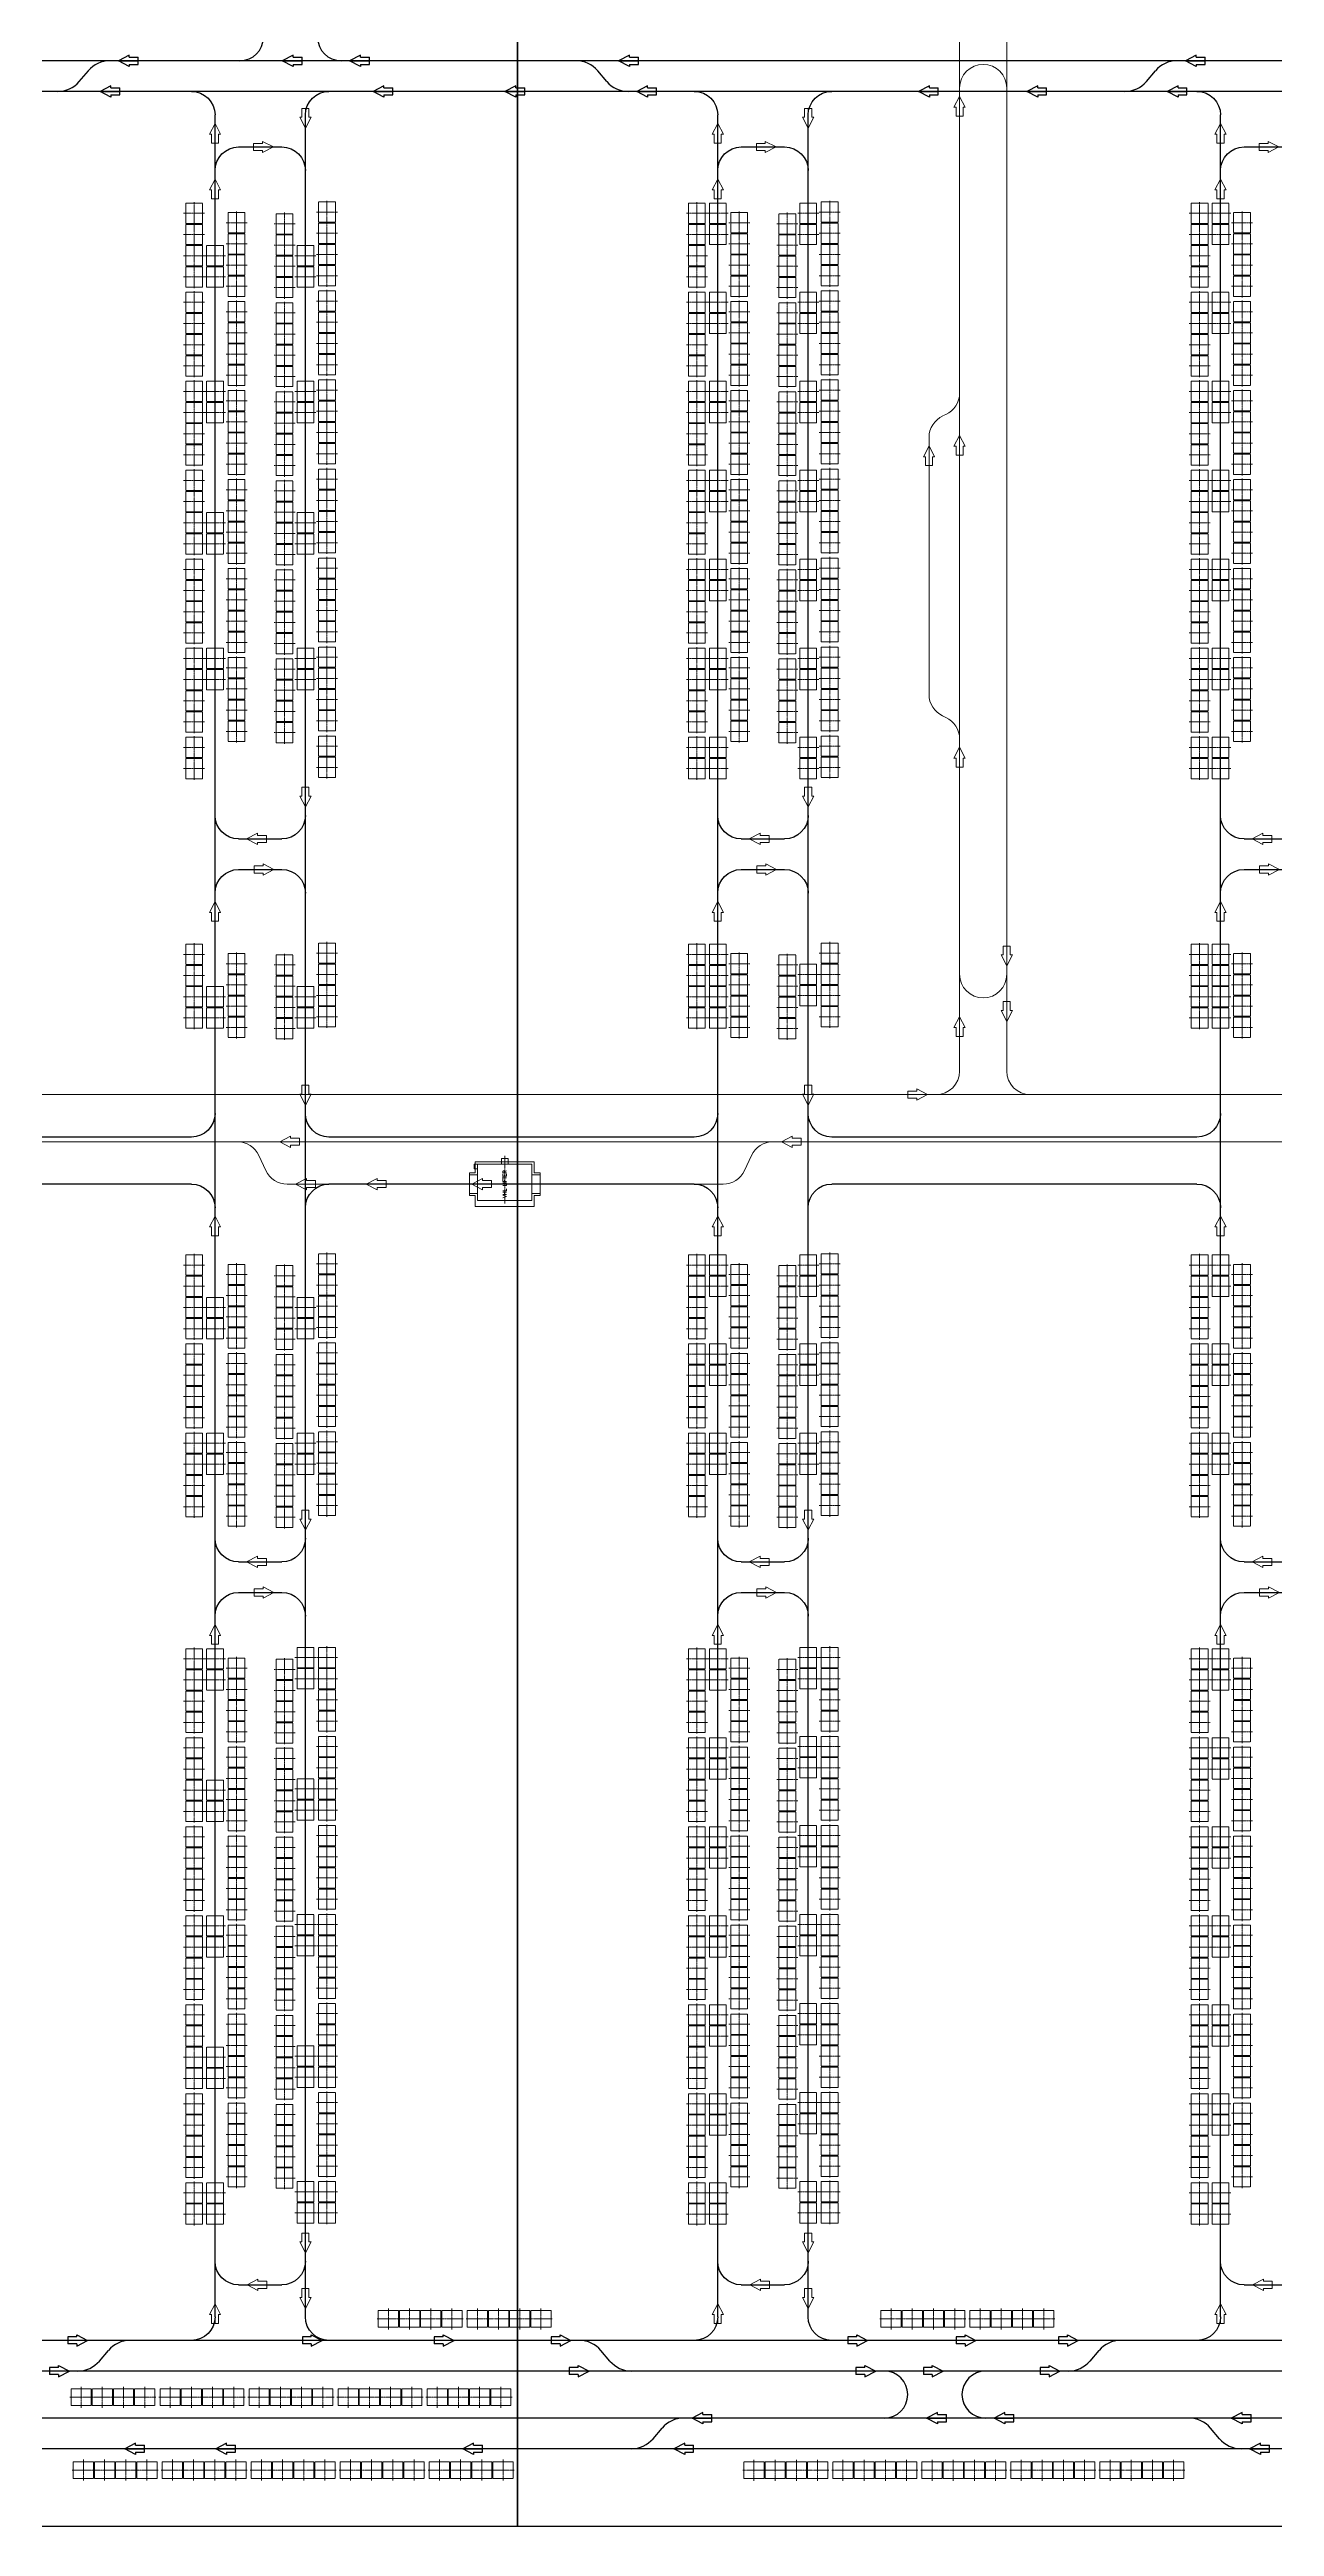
# Model space of a CAD drawing. Header units: millimetres. Extents: x -128 to 670218, y 27186 to 149492.
# Drawn here: x 599390 to 625395, y 27186 to 79775 of the extents above; entities that cross this region are included whole.
import ezdxf
from ezdxf.enums import TextEntityAlignment as Align

# ---------------------------------------------------------------- set-up
doc = ezdxf.new("R2010")
doc.units = ezdxf.units.MM
for name, pattern in [('ACAD_ISO08W100', [36, 24, -3, 6, -3]), ('AM_ISO08W050', [18, 12, -1.5, 3, -1.5]), ('XAT-M16_6F_EQ Layout_20211120$0$ACAD_ISO08W100', [36, 24, -3, 6, -3])]:
    doc.linetypes.add(name, pattern=pattern)
for name, color, linetype, lineweight in [('_CLINE', 4, 'XAT-M16_6F_EQ Layout_20211120$0$ACAD_ISO08W100', 9), ('CL', 4, 'Continuous', 9), ('CLINE', 4, 'ACAD_ISO08W100', 9), ('DIRECT', 40, 'Continuous', 9), ('LINE_EQ', 4, 'AM_ISO08W050', 20), ('LINE_STB', 151, 'Continuous', 30), ('Rail Block(Upper)', 191, 'Continuous', 18), ('Rail_H6022(Upper)', 6, 'Continuous', 18), ('TXT', 3, 'Continuous', 9), ('ZONE', 8, 'Continuous', 9)]:
    doc.layers.add(name, color=color, linetype=linetype, lineweight=lineweight)
doc.layers.add('Rail_H4822(Lower)', color=7, linetype='Continuous')
doc.styles.add('CF-FNT', font='romans.shx', dxfattribs={"width": 0.85, "bigfont": 'bigfont.shx'})

# ---------------------------------------------------------------- blocks, each defined once
blk = doc.blocks.new('*U3')
at = {"color": 0, "linetype": 'ByBlock'}
for p, q in [((-120, -230), (0, 0)), ((0, 0), (0, -420)), ((120, -230), (0, 0)), ((-75, -230), (-120, -230)), ((-75, -230), (-75, -420)), ((75, -420), (-75, -420)), ((75, -230), (75, -420)), ((75, -230), (120, -230))]:
    blk.add_line(p, q, dxfattribs=at)
blk = doc.blocks.new('A$C31676947')
at = {"layer": 'Rail_H4822(Lower)'}
for p, q in [((500, 47250), (500, 500)), ((2420, 47250), (2420, 500)), ((1000, 46570), (1920, 46570)), ((1000, 31870), (1920, 31870)), ((1000, 31220), (1920, 31220)), ((1000, 16520), (1920, 16520)), ((1000, 15870), (1920, 15870)), ((1000, 1180), (1920, 1180))]:
    blk.add_line(p, q, dxfattribs=at)
for centre, start, end in [((0, 47250), 0, 90), ((2920, 47250), 90, 180), ((1000, 46070), 90, 180), ((1920, 46070), 0, 90), ((1000, 32370), 180, 270), ((1920, 32370), 270, 0), ((1000, 30720), 90, 180), ((1920, 30720), 0, 90), ((0, 23700), 270, 0), ((2920, 23700), 180, 270), ((0, 21700), 0, 90), ((2920, 21700), 90, 180), ((1000, 17020), 180, 270), ((1920, 17020), 270, 0), ((1000, 15370), 90, 180), ((1920, 15370), 0, 90), ((1000, 1680), 180, 270), ((1920, 1680), 270, 0), ((0, 500), 270, 0), ((2920, 500), 180, 270)]:
    blk.add_arc(centre, 500, start, end, dxfattribs=at)
at = {"layer": 'DIRECT'}
for p, rotation in [((500, 46970), 180), ((1180, 46570), 89.99999999999999), ((500, 32550), 180), ((500, 23880), 180), ((500, 17200), 180), ((500, 1860), 180), ((500, 680), 180), ((1740, 1180), 270)]:
    blk.add_blockref('*U3', p, dxfattribs=dict(at, rotation=rotation))
for p in [(2420, 47070), (2420, 45890), (2420, 30540), (2420, 21520), (2420, 15190), (2420, 780)]:
    blk.add_blockref('*U3', p, dxfattribs=at)
at = {"layer": 'DIRECT', "lineweight": -2}
for p, rotation in [((1750, 31870), 270), ((1170, 31220), 89.99999999999999), ((1750, 16520), 270), ((1170, 15870), 89.99999999999999)]:
    blk.add_blockref('*U3', p, dxfattribs=dict(at, rotation=rotation))
blk = doc.blocks.new('*U576')
at = {"color": 0, "linetype": 'ByBlock'}
for p, q in [((-120, -230), (0, 0)), ((0, 0), (0, -420)), ((120, -230), (0, 0)), ((-75, -230), (-120, -230)), ((-75, -230), (-75, -420)), ((75, -420), (-75, -420)), ((75, -230), (75, -420)), ((75, -230), (120, -230))]:
    blk.add_line(p, q, dxfattribs=at)
blk = doc.blocks.new('*U527')
at = {"color": 0, "linetype": 'ByBlock'}
for p, q in [((-120, -230), (0, 0)), ((0, 0), (0, -420)), ((120, -230), (0, 0)), ((-75, -230), (-120, -230)), ((-75, -230), (-75, -420)), ((75, -420), (-75, -420)), ((75, -230), (75, -420)), ((75, -230), (120, -230))]:
    blk.add_line(p, q, dxfattribs=at)
blk = doc.blocks.new('*U528')
at = {"color": 0, "linetype": 'ByBlock'}
for p, q in [((-120, -230), (0, 0)), ((0, 0), (0, -420)), ((120, -230), (0, 0)), ((-75, -230), (-120, -230)), ((-75, -230), (-75, -420)), ((75, -420), (-75, -420)), ((75, -230), (75, -420)), ((75, -230), (120, -230))]:
    blk.add_line(p, q, dxfattribs=at)
blk = doc.blocks.new('*U410')
at = {"color": 0, "linetype": 'ByBlock'}
for p, q in [((-120, -230), (0, 0)), ((0, 0), (0, -420)), ((120, -230), (0, 0)), ((-75, -230), (-120, -230)), ((-75, -230), (-75, -420)), ((75, -420), (-75, -420)), ((75, -230), (75, -420)), ((75, -230), (120, -230))]:
    blk.add_line(p, q, dxfattribs=at)
blk = doc.blocks.new('*U481')
at = {"color": 0, "linetype": 'ByBlock'}
for p, q in [((-120, -230), (0, 0)), ((0, 0), (0, -420)), ((120, -230), (0, 0)), ((-75, -230), (-120, -230)), ((-75, -230), (-75, -420)), ((75, -420), (-75, -420)), ((75, -230), (75, -420)), ((75, -230), (120, -230))]:
    blk.add_line(p, q, dxfattribs=at)
blk = doc.blocks.new('*U482')
at = {"color": 0, "linetype": 'ByBlock'}
for p, q in [((-120, -230), (0, 0)), ((0, 0), (0, -420)), ((120, -230), (0, 0)), ((-75, -230), (-120, -230)), ((-75, -230), (-75, -420)), ((75, -420), (-75, -420)), ((75, -230), (75, -420)), ((75, -230), (120, -230))]:
    blk.add_line(p, q, dxfattribs=at)
blk = doc.blocks.new('*U455')
at = {"color": 0, "linetype": 'ByBlock'}
for p, q in [((-120, -230), (0, 0)), ((0, 0), (0, -420)), ((120, -230), (0, 0)), ((-75, -230), (-120, -230)), ((-75, -230), (-75, -420)), ((75, -420), (-75, -420)), ((75, -230), (75, -420)), ((75, -230), (120, -230))]:
    blk.add_line(p, q, dxfattribs=at)
blk = doc.blocks.new('*U422')
at = {"color": 0, "linetype": 'ByBlock'}
for p, q in [((-120, -230), (0, 0)), ((0, 0), (0, -420)), ((120, -230), (0, 0)), ((-75, -230), (-120, -230)), ((-75, -230), (-75, -420)), ((75, -420), (-75, -420)), ((75, -230), (75, -420)), ((75, -230), (120, -230))]:
    blk.add_line(p, q, dxfattribs=at)
blk = doc.blocks.new('*U791')
at = {"color": 0, "linetype": 'ByBlock'}
for p, q in [((-120, -230), (0, 0)), ((0, 0), (0, -420)), ((120, -230), (0, 0)), ((-75, -230), (-120, -230)), ((-75, -230), (-75, -420)), ((75, -420), (-75, -420)), ((75, -230), (75, -420)), ((75, -230), (120, -230))]:
    blk.add_line(p, q, dxfattribs=at)
blk = doc.blocks.new('*U792')
at = {"color": 0, "linetype": 'ByBlock'}
for p, q in [((-120, -230), (0, 0)), ((0, 0), (0, -420)), ((120, -230), (0, 0)), ((-75, -230), (-120, -230)), ((-75, -230), (-75, -420)), ((75, -420), (-75, -420)), ((75, -230), (75, -420)), ((75, -230), (120, -230))]:
    blk.add_line(p, q, dxfattribs=at)
blk = doc.blocks.new('*U775')
at = {"color": 0, "linetype": 'ByBlock'}
for p, q in [((-120, -230), (0, 0)), ((0, 0), (0, -420)), ((120, -230), (0, 0)), ((-75, -230), (-120, -230)), ((-75, -230), (-75, -420)), ((75, -420), (-75, -420)), ((75, -230), (75, -420)), ((75, -230), (120, -230))]:
    blk.add_line(p, q, dxfattribs=at)
blk = doc.blocks.new('*U776')
at = {"color": 0, "linetype": 'ByBlock'}
for p, q in [((-120, -230), (0, 0)), ((0, 0), (0, -420)), ((120, -230), (0, 0)), ((-75, -230), (-120, -230)), ((-75, -230), (-75, -420)), ((75, -420), (-75, -420)), ((75, -230), (75, -420)), ((75, -230), (120, -230))]:
    blk.add_line(p, q, dxfattribs=at)
blk = doc.blocks.new('*U757')
at = {"color": 0, "linetype": 'ByBlock'}
for p, q in [((-120, -230), (0, 0)), ((0, 0), (0, -420)), ((120, -230), (0, 0)), ((-75, -230), (-120, -230)), ((-75, -230), (-75, -420)), ((75, -420), (-75, -420)), ((75, -230), (75, -420)), ((75, -230), (120, -230))]:
    blk.add_line(p, q, dxfattribs=at)
blk = doc.blocks.new('*U758')
at = {"color": 0, "linetype": 'ByBlock'}
for p, q in [((-120, -230), (0, 0)), ((0, 0), (0, -420)), ((120, -230), (0, 0)), ((-75, -230), (-120, -230)), ((-75, -230), (-75, -420)), ((75, -420), (-75, -420)), ((75, -230), (75, -420)), ((75, -230), (120, -230))]:
    blk.add_line(p, q, dxfattribs=at)
blk = doc.blocks.new('*U652')
at = {"color": 0, "linetype": 'ByBlock'}
for p, q in [((-120, -230), (0, 0)), ((0, 0), (0, -420)), ((120, -230), (0, 0)), ((-75, -230), (-120, -230)), ((-75, -230), (-75, -420)), ((75, -420), (-75, -420)), ((75, -230), (75, -420)), ((75, -230), (120, -230))]:
    blk.add_line(p, q, dxfattribs=at)
blk = doc.blocks.new('*U653')
at = {"color": 0, "linetype": 'ByBlock'}
for p, q in [((-120, -230), (0, 0)), ((0, 0), (0, -420)), ((120, -230), (0, 0)), ((-75, -230), (-120, -230)), ((-75, -230), (-75, -420)), ((75, -420), (-75, -420)), ((75, -230), (75, -420)), ((75, -230), (120, -230))]:
    blk.add_line(p, q, dxfattribs=at)
blk = doc.blocks.new('*U363')
at = {"color": 0, "linetype": 'ByBlock'}
for p, q in [((-120, -230), (0, 0)), ((0, 0), (0, -420)), ((120, -230), (0, 0)), ((-75, -230), (-120, -230)), ((-75, -230), (-75, -420)), ((75, -420), (-75, -420)), ((75, -230), (75, -420)), ((75, -230), (120, -230))]:
    blk.add_line(p, q, dxfattribs=at)
blk = doc.blocks.new('*U364')
at = {"color": 0, "linetype": 'ByBlock'}
for p, q in [((-120, -230), (0, 0)), ((0, 0), (0, -420)), ((120, -230), (0, 0)), ((-75, -230), (-120, -230)), ((-75, -230), (-75, -420)), ((75, -420), (-75, -420)), ((75, -230), (75, -420)), ((75, -230), (120, -230))]:
    blk.add_line(p, q, dxfattribs=at)
blk = doc.blocks.new('*U367')
at = {"color": 0, "linetype": 'ByBlock'}
for p, q in [((-120, -230), (0, 0)), ((0, 0), (0, -420)), ((120, -230), (0, 0)), ((-75, -230), (-120, -230)), ((-75, -230), (-75, -420)), ((75, -420), (-75, -420)), ((75, -230), (75, -420)), ((75, -230), (120, -230))]:
    blk.add_line(p, q, dxfattribs=at)
blk = doc.blocks.new('*U368')
at = {"color": 0, "linetype": 'ByBlock'}
for p, q in [((-120, -230), (0, 0)), ((0, 0), (0, -420)), ((120, -230), (0, 0)), ((-75, -230), (-120, -230)), ((-75, -230), (-75, -420)), ((75, -420), (-75, -420)), ((75, -230), (75, -420)), ((75, -230), (120, -230))]:
    blk.add_line(p, q, dxfattribs=at)
blk = doc.blocks.new('*U369')
at = {"color": 0, "linetype": 'ByBlock'}
for p, q in [((-120, -230), (0, 0)), ((0, 0), (0, -420)), ((120, -230), (0, 0)), ((-75, -230), (-120, -230)), ((-75, -230), (-75, -420)), ((75, -420), (-75, -420)), ((75, -230), (75, -420)), ((75, -230), (120, -230))]:
    blk.add_line(p, q, dxfattribs=at)
blk = doc.blocks.new('*U370')
at = {"color": 0, "linetype": 'ByBlock'}
for p, q in [((-120, -230), (0, 0)), ((0, 0), (0, -420)), ((120, -230), (0, 0)), ((-75, -230), (-120, -230)), ((-75, -230), (-75, -420)), ((75, -420), (-75, -420)), ((75, -230), (75, -420)), ((75, -230), (120, -230))]:
    blk.add_line(p, q, dxfattribs=at)
blk = doc.blocks.new('*U273')
at = {"color": 0, "linetype": 'ByBlock'}
for p, q in [((-120, -230), (0, 0)), ((0, 0), (0, -420)), ((120, -230), (0, 0)), ((-75, -230), (-120, -230)), ((-75, -230), (-75, -420)), ((75, -420), (-75, -420)), ((75, -230), (75, -420)), ((75, -230), (120, -230))]:
    blk.add_line(p, q, dxfattribs=at)
blk = doc.blocks.new('*U274')
at = {"color": 0, "linetype": 'ByBlock'}
for p, q in [((-120, -230), (0, 0)), ((0, 0), (0, -420)), ((120, -230), (0, 0)), ((-75, -230), (-120, -230)), ((-75, -230), (-75, -420)), ((75, -420), (-75, -420)), ((75, -230), (75, -420)), ((75, -230), (120, -230))]:
    blk.add_line(p, q, dxfattribs=at)
blk = doc.blocks.new('*U275')
at = {"color": 0, "linetype": 'ByBlock'}
for p, q in [((-120, -230), (0, 0)), ((0, 0), (0, -420)), ((120, -230), (0, 0)), ((-75, -230), (-120, -230)), ((-75, -230), (-75, -420)), ((75, -420), (-75, -420)), ((75, -230), (75, -420)), ((75, -230), (120, -230))]:
    blk.add_line(p, q, dxfattribs=at)
blk = doc.blocks.new('*U276')
at = {"color": 0, "linetype": 'ByBlock'}
for p, q in [((-120, -230), (0, 0)), ((0, 0), (0, -420)), ((120, -230), (0, 0)), ((-75, -230), (-120, -230)), ((-75, -230), (-75, -420)), ((75, -420), (-75, -420)), ((75, -230), (75, -420)), ((75, -230), (120, -230))]:
    blk.add_line(p, q, dxfattribs=at)
blk = doc.blocks.new('*U277')
at = {"color": 0, "linetype": 'ByBlock'}
for p, q in [((-120, -230), (0, 0)), ((0, 0), (0, -420)), ((120, -230), (0, 0)), ((-75, -230), (-120, -230)), ((-75, -230), (-75, -420)), ((75, -420), (-75, -420)), ((75, -230), (75, -420)), ((75, -230), (120, -230))]:
    blk.add_line(p, q, dxfattribs=at)
blk = doc.blocks.new('*U278')
at = {"color": 0, "linetype": 'ByBlock'}
for p, q in [((-120, -230), (0, 0)), ((0, 0), (0, -420)), ((120, -230), (0, 0)), ((-75, -230), (-120, -230)), ((-75, -230), (-75, -420)), ((75, -420), (-75, -420)), ((75, -230), (75, -420)), ((75, -230), (120, -230))]:
    blk.add_line(p, q, dxfattribs=at)
blk = doc.blocks.new('*U279')
at = {"color": 0, "linetype": 'ByBlock'}
for p, q in [((-120, -230), (0, 0)), ((0, 0), (0, -420)), ((120, -230), (0, 0)), ((-75, -230), (-120, -230)), ((-75, -230), (-75, -420)), ((75, -420), (-75, -420)), ((75, -230), (75, -420)), ((75, -230), (120, -230))]:
    blk.add_line(p, q, dxfattribs=at)
blk = doc.blocks.new('*U280')
at = {"color": 0, "linetype": 'ByBlock'}
for p, q in [((-120, -230), (0, 0)), ((0, 0), (0, -420)), ((120, -230), (0, 0)), ((-75, -230), (-120, -230)), ((-75, -230), (-75, -420)), ((75, -420), (-75, -420)), ((75, -230), (75, -420)), ((75, -230), (120, -230))]:
    blk.add_line(p, q, dxfattribs=at)
blk = doc.blocks.new('*U281')
at = {"color": 0, "linetype": 'ByBlock'}
for p, q in [((-120, -230), (0, 0)), ((0, 0), (0, -420)), ((120, -230), (0, 0)), ((-75, -230), (-120, -230)), ((-75, -230), (-75, -420)), ((75, -420), (-75, -420)), ((75, -230), (75, -420)), ((75, -230), (120, -230))]:
    blk.add_line(p, q, dxfattribs=at)
blk = doc.blocks.new('*U282')
at = {"color": 0, "linetype": 'ByBlock'}
for p, q in [((-120, -230), (0, 0)), ((0, 0), (0, -420)), ((120, -230), (0, 0)), ((-75, -230), (-120, -230)), ((-75, -230), (-75, -420)), ((75, -420), (-75, -420)), ((75, -230), (75, -420)), ((75, -230), (120, -230))]:
    blk.add_line(p, q, dxfattribs=at)
blk = doc.blocks.new('*U42')
at = {"color": 0, "linetype": 'ByBlock'}
for p, q in [((-120, -230), (0, 0)), ((0, 0), (0, -420)), ((120, -230), (0, 0)), ((-75, -230), (-120, -230)), ((-75, -230), (-75, -420)), ((75, -420), (-75, -420)), ((75, -230), (75, -420)), ((75, -230), (120, -230))]:
    blk.add_line(p, q, dxfattribs=at)
blk = doc.blocks.new('EG-TR_ARW_1-2')
at = {"color": 0, "linetype": 'ByBlock'}
for p, q in [((-120, -230), (0, 0)), ((0, 0), (0, -420)), ((120, -230), (0, 0)), ((-75, -230), (-120, -230)), ((-75, -230), (-75, -420)), ((75, -420), (-75, -420)), ((75, -230), (75, -420)), ((75, -230), (120, -230))]:
    blk.add_line(p, q, dxfattribs=at)
blk = doc.blocks.new('A$C90e8e326')
at = {"layer": 'Rail_H6022(Upper)'}
for p, q in [((617673, 75000), (617673, 28750)), ((618673, 75000), (618673, 28750)), ((617312, 42659), (617383, 42691)), ((617023, 36745), (617023, 42205)), ((617312, 36291), (617383, 36259)), ((342241, 28250), (660086, 28250)), ((597147, 27250), (661086, 27250)), ((602944, 26640), (602795, 26960)), ((613107, 26640), (613256, 26960)), ((603397, 26350), (612654, 26350))]:
    blk.add_line(p, q, dxfattribs=at)
for centre, start, end in [((618173, 49625), 0, 180), ((617173, 43145), 294.8882, 0), ((617523, 42205), 114.8882, 180), ((617523, 36745), 180, 245.1118), ((617173, 35805), 0, 65.1118), ((618173, 30805), 180, 0), ((617173, 28750), 270, 0), ((619173, 28750), 180, 270), ((602341, 26750), 24.8882, 90), ((613710, 26750), 90, 155.1118), ((603397, 26850), 204.8882, 270), ((612654, 26850), 270, 335.1118)]:
    blk.add_arc(centre, 500, start, end, dxfattribs=at)
at = {"layer": 'Rail_H6022(Upper)', "xscale": -1}
for p in [(617673, 49445), (617673, 42245), (617023, 42025), (617672, 35625), (617673, 29905)]:
    blk.add_blockref('EG-TR_ARW_1-2', p, dxfattribs=at)
at = {"layer": 'Rail_H6022(Upper)'}
for p, xscale, rotation in [((618673, 30985), -1, 180), ((618673, 29805), -1, 180), ((616993, 28250), -1, 270), ((603241, 27250), -1.000000000000001, 90), ((603577, 26350), -1.000000000000001, 90)]:
    blk.add_blockref('EG-TR_ARW_1-2', p, dxfattribs=dict(at, xscale=xscale, rotation=rotation))
at = {"layer": 'Rail_H6022(Upper)', "lineweight": -2, "xscale": -1.000000000000001, "rotation": 90}
for p in [(613890, 27250), (605077, 26350)]:
    blk.add_blockref('EG-TR_ARW_1-2', p, dxfattribs=at)
blk = doc.blocks.new('*U825')
at = {"color": 0, "linetype": 'ByBlock', "lineweight": -2}
for points in [[(-350, -575), (-350, 575), (425, 575), (425, -575)], [(196, 575), (196, 750), (-196, 750), (-196, 575)], [(545, -72), (545, 72), (425, 72), (425, -72)], [(196, -750), (196, -575), (-196, -575), (-196, -750)]]:
    blk.add_lwpolyline(points, close=True, dxfattribs=at)
at = {"color": 0}
blk.add_lwpolyline([(325, 650), (325, 575), (425, 575), (425, 650)], close=True, dxfattribs=at)
at = {"layer": 'CL'}
blk.add_line((0, 750), (0, -750), dxfattribs=at)
at = {"layer": 'CLINE'}
blk.add_line((-411, 0), (604, 0), dxfattribs=at)
at = {"layer": 'ZONE'}
for p, q in [((-240, 625), (-475, 625)), ((-475, 625), (-475, -625)), ((-240, 625), (-240, 750)), ((-240, 750), (240, 750)), ((240, 750), (240, 625)), ((240, 625), (475, 625)), ((475, 625), (475, -625)), ((-475, -625), (-240, -625)), ((-240, -625), (-240, -750)), ((-240, -750), (240, -750)), ((240, -750), (240, -625)), ((475, -625), (240, -625))]:
    blk.add_line(p, q, dxfattribs=at)
at = {"layer": 'DIRECT', "lineweight": -2}
blk.add_blockref('EG-TR_ARW_1-2', (0, 700), dxfattribs=at)
at = {"layer": 'TXT', "style": 'CF-FNT', "flags": 8}
blk.add_attdef('UNITID', text='', height=80, dxfattribs=at).set_placement((0, 0), align=Align.MIDDLE_CENTER)
blk = doc.blocks.new('XAT-M16_6F_EQ Layout_20211120$0$EG-12_FOUP_(01)-pv')
at = {"layer": '_CLINE'}
for p, q in [((0, 211), (0, -235)), ((-239, -12), (239, -12))]:
    blk.add_line(p, q, dxfattribs=at)
at = {"layer": 'LINE_EQ'}
blk.add_lwpolyline([(-215, 166), (-215, -190), (215, -190), (215, 166)], close=True, dxfattribs=at)

msp = doc.modelspace()

# ---------------------------------------------------------------- linework, layer by layer
for points in [[(545048, 79986), (609326, 79986), (609326, 27186), (545048, 27186)], [(609326, 79986), (663170, 79986), (663170, 27186), (609326, 27186)]]:
    msp.add_lwpolyline(points, close=True)
at = {"layer": 'Rail_H4822(Lower)'}
for p, q in [((661675, 79536), (411771, 79536)), ((667391, 78886), (411298, 78886)), ((600022, 79098), (600214, 79325)), ((611221, 79098), (611029, 79325)), ((622676, 79098), (622868, 79325)), ((602403, 56686), (594650, 56686)), ((613076, 56686), (605323, 56686)), ((623749, 56686), (615996, 56686)), ((602403, 55686), (594650, 55686)), ((613076, 55686), (605323, 55686)), ((623749, 55686), (615996, 55686)), ((667388, 31136), (472028, 31136)), ((600449, 30698), (600641, 30925)), ((611288, 30698), (611096, 30925)), ((621479, 30698), (621671, 30925)), ((668038, 30486), (471361, 30486)), ((665226, 29486), (471361, 29486)), ((612202, 29048), (612394, 29275)), ((624229, 29048), (624037, 29275)), ((669038, 28836), (475728, 28836))]:
    msp.add_line(p, q, dxfattribs=at)
for centre, radius, start, end in [((603431, 80036), 500, 270, 90), ((605581, 80036), 500, 90, 270), ((600671, 78936), 600, 90, 139.6984), ((610571, 78936), 600, 40.3016, 90), ((623325, 78936), 600, 90, 139.6984), ((599564, 79486), 600, 270, 319.6984), ((611678, 79486), 600, 220.3016, 270), ((622218, 79486), 600, 270, 319.6984), ((601098, 30536), 600, 90, 139.6984), ((610638, 30536), 600, 40.3016, 90), ((622128, 30536), 600, 90, 139.6984), ((599991, 31086), 600, 270, 319.6984), ((611745, 31086), 600, 220.3016, 270), ((621021, 31086), 600, 270, 319.6984), ((617111, 29986), 500, 270, 90), ((619261, 29986), 500, 90, 270), ((612851, 28887), 600, 90, 139.6984), ((623579, 28887), 600, 40.3016, 90), ((611744, 29437), 600, 270, 319.6984), ((624686, 29437), 600, 220.3016, 270)]:
    msp.add_arc(centre, radius, start, end, dxfattribs=at)

# ---------------------------------------------------------------- block references
at = {"layer": 'LINE_EQ', "rotation": 89.99999999999999}
for p in [(613564, 76298), (615484, 76298), (624237, 76298), (613564, 75848), (615484, 75848), (624237, 75848), (602891, 75398), (604811, 75398), (602891, 74948), (604811, 74948), (613564, 74408), (613564, 73958), (615484, 74408), (615484, 73958), (624237, 74408), (624237, 73958), (602891, 72518), (604811, 72518), (613564, 72518), (615484, 72518), (624237, 72518), (602891, 72068), (604811, 72068), (613564, 72068), (615484, 72068), (624237, 72068), (613564, 70628), (615484, 70628), (624237, 70628), (602891, 69728), (604811, 69728), (613564, 70178), (615484, 70178), (624237, 70178), (602891, 69278), (604811, 69278), (613564, 68738), (615484, 68738), (624237, 68738), (613564, 68288), (615484, 68288), (624237, 68288), (602891, 66848), (604811, 66848), (613564, 66848), (615484, 66848), (624237, 66848), (602891, 66398), (604811, 66398), (613564, 66398), (615484, 66398), (624237, 66398), (613564, 64958), (613564, 64508), (615484, 64958), (615484, 64508), (624237, 64958), (624237, 64508), (613564, 60564), (624237, 60564), (613564, 60114), (615484, 60140), (624237, 60114), (602891, 59664), (602891, 59214), (604811, 59664), (604811, 59214), (613564, 59664), (613564, 59214), (615484, 59690), (624237, 59664), (624237, 59214), (613564, 53967), (615484, 53967), (624237, 53967), (613564, 53517), (615484, 53517), (624237, 53517), (602891, 53067), (604811, 53067), (602891, 52617), (604811, 52617), (613564, 52077), (615484, 52077), (624237, 52077), (613564, 51627), (615484, 51627), (624237, 51627), (602891, 50187), (602891, 49737), (604811, 50187), (604811, 49737), (613564, 50187), (613564, 49737), (615484, 50187), (615484, 49737), (624237, 50187), (624237, 49737), (602891, 45608), (604811, 45634), (613564, 45608), (615484, 45634), (624237, 45608), (602891, 45158), (604811, 45184), (613564, 45158), (615484, 45184), (624237, 45158), (613564, 43718), (615484, 43744), (624237, 43718), (613564, 43268), (615484, 43294), (624237, 43268), (602891, 42818), (602891, 42368), (604811, 42844), (604811, 42394), (615484, 41854), (613564, 41828), (613564, 41378), (615484, 41404), (624237, 41828), (624237, 41378), (602891, 39938), (604811, 39964), (613564, 39938), (615484, 39964), (624237, 39938), (602891, 39488), (604811, 39514), (613564, 39488), (615484, 39514), (624237, 39488), (613564, 38048), (615484, 38074), (624237, 38048), (602891, 37148), (604811, 37174), (613564, 37598), (615484, 37624), (624237, 37598), (602891, 36698), (604811, 36724), (613564, 36158), (615484, 36184), (624237, 36158), (613564, 35708), (615484, 35734), (624237, 35708), (602891, 34268), (604811, 34294), (613564, 34268), (615484, 34294), (624237, 34268), (602891, 33818), (604811, 33844), (613564, 33818), (615484, 33844), (624237, 33818)]:
    msp.add_blockref('XAT-M16_6F_EQ Layout_20211120$0$EG-12_FOUP_(01)-pv', p, dxfattribs=at)
at = {"layer": 'LINE_STB'}
for p, rotation in [((602448, 76298), 89.99999999999999), ((603348, 76099), 89.99999999999999), ((604368, 76073), 89.99999999999999), ((605268, 76324), 89.99999999999999), ((613121, 76298), 89.99999999999999), ((614021, 76099), 89.99999999999999), ((615041, 76073), 89.99999999999999), ((615941, 76324), 89.99999999999999), ((623794, 76298), 89.99999999999999), ((624694, 76099), 89.99999999999999), ((602448, 75848), 89.99999999999999), ((603348, 75649), 89.99999999999999), ((604368, 75623), 89.99999999999999), ((605268, 75874), 89.99999999999999), ((613121, 75848), 89.99999999999999), ((614021, 75649), 89.99999999999999), ((615041, 75623), 89.99999999999999), ((615941, 75874), 89.99999999999999), ((623794, 75848), 89.99999999999999), ((624694, 75649), 89.99999999999999), ((602448, 75398), 89.99999999999999), ((603348, 75199), 89.99999999999999), ((604368, 75173), 89.99999999999999), ((605268, 75424), 89.99999999999999), ((605268, 74974), 89.99999999999999), ((613121, 75398), 89.99999999999999), ((614021, 75199), 89.99999999999999), ((615041, 75173), 89.99999999999999), ((615941, 75424), 89.99999999999999), ((615941, 74974), 89.99999999999999), ((623794, 75398), 89.99999999999999), ((624694, 75199), 89.99999999999999), ((602448, 74948), 89.99999999999999), ((603348, 74749), 89.99999999999999), ((604368, 74723), 89.99999999999999), ((613121, 74948), 89.99999999999999), ((614021, 74749), 89.99999999999999), ((615041, 74723), 89.99999999999999), ((623794, 74948), 89.99999999999999), ((624694, 74749), 89.99999999999999), ((602448, 74408), 89.99999999999999), ((602448, 73958), 89.99999999999999), ((603348, 74209), 89.99999999999999), ((604368, 74183), 89.99999999999999), ((605268, 74434), 89.99999999999999), ((605268, 73984), 89.99999999999999), ((613121, 74408), 89.99999999999999), ((613121, 73958), 89.99999999999999), ((614021, 74209), 89.99999999999999), ((615041, 74183), 89.99999999999999), ((615941, 74434), 89.99999999999999), ((615941, 73984), 89.99999999999999), ((623794, 74408), 89.99999999999999), ((623794, 73958), 89.99999999999999), ((624694, 74209), 89.99999999999999), ((602448, 73508), 89.99999999999999), ((603348, 73759), 89.99999999999999), ((604368, 73733), 89.99999999999999), ((605268, 73534), 89.99999999999999), ((613121, 73508), 89.99999999999999), ((614021, 73759), 89.99999999999999), ((615041, 73733), 89.99999999999999), ((615941, 73534), 89.99999999999999), ((623794, 73508), 89.99999999999999), ((624694, 73759), 89.99999999999999), ((602448, 73058), 89.99999999999999), ((603348, 73309), 89.99999999999999), ((604368, 73283), 89.99999999999999), ((605268, 73084), 89.99999999999999), ((613121, 73058), 89.99999999999999), ((614021, 73309), 89.99999999999999), ((615041, 73283), 89.99999999999999), ((615941, 73084), 89.99999999999999), ((623794, 73058), 89.99999999999999), ((624694, 73309), 89.99999999999999), ((602448, 72518), 89.99999999999999), ((603348, 72859), 89.99999999999999), ((604368, 72833), 89.99999999999999), ((605268, 72544), 89.99999999999999), ((613121, 72518), 89.99999999999999), ((614021, 72859), 89.99999999999999), ((615041, 72833), 89.99999999999999), ((615941, 72544), 89.99999999999999), ((623794, 72518), 89.99999999999999), ((624694, 72859), 89.99999999999999), ((602448, 72068), 89.99999999999999), ((603348, 72319), 89.99999999999999), ((603348, 71869), 89.99999999999999), ((604368, 72293), 89.99999999999999), ((604368, 71843), 89.99999999999999), ((605268, 72094), 89.99999999999999), ((613121, 72068), 89.99999999999999), ((614021, 72319), 89.99999999999999), ((614021, 71869), 89.99999999999999), ((615041, 72293), 89.99999999999999), ((615041, 71843), 89.99999999999999), ((615941, 72094), 89.99999999999999), ((623794, 72068), 89.99999999999999), ((624694, 72319), 89.99999999999999), ((624694, 71869), 89.99999999999999), ((602448, 71618), 89.99999999999999), ((603348, 71419), 89.99999999999999), ((604368, 71393), 89.99999999999999), ((605268, 71644), 89.99999999999999), ((613121, 71618), 89.99999999999999), ((614021, 71419), 89.99999999999999), ((615041, 71393), 89.99999999999999), ((615941, 71644), 89.99999999999999), ((623794, 71618), 89.99999999999999), ((624694, 71419), 89.99999999999999), ((602448, 71168), 89.99999999999999), ((603348, 70969), 89.99999999999999), ((604368, 70943), 89.99999999999999), ((605268, 71194), 89.99999999999999), ((613121, 71168), 89.99999999999999), ((614021, 70969), 89.99999999999999), ((615041, 70943), 89.99999999999999), ((615941, 71194), 89.99999999999999), ((623794, 71168), 89.99999999999999), ((624694, 70969), 89.99999999999999), ((602448, 70628), 89.99999999999999), ((603348, 70429), 89.99999999999999), ((604368, 70403), 89.99999999999999), ((605268, 70654), 89.99999999999999), ((613121, 70628), 89.99999999999999), ((614021, 70429), 89.99999999999999), ((615041, 70403), 89.99999999999999), ((615941, 70654), 89.99999999999999), ((623794, 70628), 89.99999999999999), ((624694, 70429), 89.99999999999999), ((602448, 70178), 89.99999999999999), ((602448, 69728), 89.99999999999999), ((603348, 69979), 89.99999999999999), ((604368, 69953), 89.99999999999999), ((605268, 70204), 89.99999999999999), ((605268, 69754), 89.99999999999999), ((613121, 70178), 89.99999999999999), ((613121, 69728), 89.99999999999999), ((614021, 69979), 89.99999999999999), ((615041, 69953), 89.99999999999999), ((615941, 70204), 89.99999999999999), ((615941, 69754), 89.99999999999999), ((623794, 70178), 89.99999999999999), ((623794, 69728), 89.99999999999999), ((624694, 69979), 89.99999999999999), ((602448, 69278), 89.99999999999999), ((603348, 69529), 89.99999999999999), ((604368, 69503), 89.99999999999999), ((605268, 69304), 89.99999999999999), ((613121, 69278), 89.99999999999999), ((614021, 69529), 89.99999999999999), ((615041, 69503), 89.99999999999999), ((615941, 69304), 89.99999999999999), ((623794, 69278), 89.99999999999999), ((624694, 69529), 89.99999999999999), ((602448, 68738), 89.99999999999999), ((603348, 69079), 89.99999999999999), ((604368, 69053), 89.99999999999999), ((605268, 68764), 89.99999999999999), ((613121, 68738), 89.99999999999999), ((614021, 69079), 89.99999999999999), ((615041, 69053), 89.99999999999999), ((615941, 68764), 89.99999999999999), ((623794, 68738), 89.99999999999999), ((624694, 69079), 89.99999999999999), ((602448, 68288), 89.99999999999999), ((603348, 68539), 89.99999999999999), ((604368, 68513), 89.99999999999999), ((605268, 68314), 89.99999999999999), ((613121, 68288), 89.99999999999999), ((614021, 68539), 89.99999999999999), ((615041, 68513), 89.99999999999999), ((615941, 68314), 89.99999999999999), ((623794, 68288), 89.99999999999999), ((624694, 68539), 89.99999999999999), ((602448, 67838), 89.99999999999999), ((603348, 68089), 89.99999999999999), ((603348, 67639), 89.99999999999999), ((604368, 68063), 89.99999999999999), ((604368, 67613), 89.99999999999999), ((605268, 67864), 89.99999999999999), ((613121, 67838), 89.99999999999999), ((614021, 68089), 89.99999999999999), ((614021, 67639), 89.99999999999999), ((615041, 68063), 89.99999999999999), ((615041, 67613), 89.99999999999999), ((615941, 67864), 89.99999999999999), ((623794, 67838), 89.99999999999999), ((624694, 68089), 89.99999999999999), ((624694, 67639), 89.99999999999999), ((602448, 67388), 89.99999999999999), ((603348, 67189), 89.99999999999999), ((604368, 67163), 89.99999999999999), ((605268, 67414), 89.99999999999999), ((613121, 67388), 89.99999999999999), ((614021, 67189), 89.99999999999999), ((615041, 67163), 89.99999999999999), ((615941, 67414), 89.99999999999999), ((623794, 67388), 89.99999999999999), ((624694, 67189), 89.99999999999999), ((602448, 66848), 89.99999999999999), ((603348, 66649), 89.99999999999999), ((604368, 66623), 89.99999999999999), ((605268, 66874), 89.99999999999999), ((613121, 66848), 89.99999999999999), ((614021, 66649), 89.99999999999999), ((615041, 66623), 89.99999999999999), ((615941, 66874), 89.99999999999999), ((623794, 66848), 89.99999999999999), ((624694, 66649), 89.99999999999999), ((602448, 66398), 89.99999999999999), ((603348, 66199), 89.99999999999999), ((604368, 66173), 89.99999999999999), ((605268, 66424), 89.99999999999999), ((613121, 66398), 89.99999999999999), ((614021, 66199), 89.99999999999999), ((615041, 66173), 89.99999999999999), ((615941, 66424), 89.99999999999999), ((623794, 66398), 89.99999999999999), ((624694, 66199), 89.99999999999999), ((602448, 65948), 89.99999999999999), ((602448, 65498), 89.99999999999999), ((603348, 65749), 89.99999999999999), ((604368, 65723), 89.99999999999999), ((605268, 65974), 89.99999999999999), ((605268, 65524), 89.99999999999999), ((613121, 65948), 89.99999999999999), ((613121, 65498), 89.99999999999999), ((614021, 65749), 89.99999999999999), ((615041, 65723), 89.99999999999999), ((615941, 65974), 89.99999999999999), ((615941, 65524), 89.99999999999999), ((623794, 65948), 89.99999999999999), ((623794, 65498), 89.99999999999999), ((624694, 65749), 89.99999999999999), ((603348, 65299), 89.99999999999999), ((604368, 65273), 89.99999999999999), ((605268, 64984), 89.99999999999999), ((614021, 65299), 89.99999999999999), ((615041, 65273), 89.99999999999999), ((615941, 64984), 89.99999999999999), ((624694, 65299), 89.99999999999999), ((602448, 64958), 89.99999999999999), ((602448, 64508), 89.99999999999999), ((605268, 64534), 89.99999999999999), ((613121, 64958), 89.99999999999999), ((613121, 64508), 89.99999999999999), ((615941, 64534), 89.99999999999999), ((623794, 64958), 89.99999999999999), ((623794, 64508), 89.99999999999999), ((602448, 60564), 89.99999999999999), ((603348, 60365), 89.99999999999999), ((604368, 60339), 89.99999999999999), ((605268, 60590), 89.99999999999999), ((613121, 60564), 89.99999999999999), ((614021, 60365), 89.99999999999999), ((615041, 60339), 89.99999999999999), ((615941, 60590), 89.99999999999999), ((623794, 60564), 89.99999999999999), ((624694, 60365), 89.99999999999999), ((602448, 60114), 89.99999999999999), ((603348, 59915), 89.99999999999999), ((604368, 59889), 89.99999999999999), ((605268, 60140), 89.99999999999999), ((613121, 60114), 89.99999999999999), ((614021, 59915), 89.99999999999999), ((615041, 59889), 89.99999999999999), ((615941, 60140), 89.99999999999999), ((623794, 60114), 89.99999999999999), ((624694, 59915), 89.99999999999999), ((602448, 59664), 89.99999999999999), ((602448, 59214), 89.99999999999999), ((603348, 59465), 89.99999999999999), ((604368, 59439), 89.99999999999999), ((605268, 59690), 89.99999999999999), ((605268, 59240), 89.99999999999999), ((613121, 59664), 89.99999999999999), ((613121, 59214), 89.99999999999999), ((614021, 59465), 89.99999999999999), ((615041, 59439), 89.99999999999999), ((615941, 59690), 89.99999999999999), ((615941, 59240), 89.99999999999999), ((623794, 59664), 89.99999999999999), ((623794, 59214), 89.99999999999999), ((624694, 59465), 89.99999999999999), ((603348, 59015), 89.99999999999999), ((604368, 58989), 89.99999999999999), ((614021, 59015), 89.99999999999999), ((615041, 58989), 89.99999999999999), ((624694, 59015), 89.99999999999999), ((602448, 53967), 89.99999999999999), ((605268, 53993), 89.99999999999999), ((613121, 53967), 89.99999999999999), ((615941, 53993), 89.99999999999999), ((623794, 53967), 89.99999999999999), ((602448, 53517), 89.99999999999999), ((603348, 53768), 89.99999999999999), ((604368, 53742), 89.99999999999999), ((605268, 53543), 89.99999999999999), ((613121, 53517), 89.99999999999999), ((614021, 53768), 89.99999999999999), ((615041, 53742), 89.99999999999999), ((615941, 53543), 89.99999999999999), ((623794, 53517), 89.99999999999999), ((624694, 53768), 89.99999999999999), ((602448, 53067), 89.99999999999999), ((603348, 53318), 89.99999999999999), ((604368, 53292), 89.99999999999999), ((605268, 53093), 89.99999999999999), ((613121, 53067), 89.99999999999999), ((614021, 53318), 89.99999999999999), ((615041, 53292), 89.99999999999999), ((615941, 53093), 89.99999999999999), ((623794, 53067), 89.99999999999999), ((624694, 53318), 89.99999999999999), ((602448, 52617), 89.99999999999999), ((603348, 52868), 89.99999999999999), ((603348, 52418), 89.99999999999999), ((604368, 52842), 89.99999999999999), ((604368, 52392), 89.99999999999999), ((605268, 52643), 89.99999999999999), ((613121, 52617), 89.99999999999999), ((614021, 52868), 89.99999999999999), ((614021, 52418), 89.99999999999999), ((615041, 52842), 89.99999999999999), ((615041, 52392), 89.99999999999999), ((615941, 52643), 89.99999999999999), ((623794, 52617), 89.99999999999999), ((624694, 52868), 89.99999999999999), ((624694, 52418), 89.99999999999999), ((602448, 52077), 89.99999999999999), ((603348, 51878), 89.99999999999999), ((604368, 51852), 89.99999999999999), ((605268, 52103), 89.99999999999999), ((613121, 52077), 89.99999999999999), ((614021, 51878), 89.99999999999999), ((615041, 51852), 89.99999999999999), ((615941, 52103), 89.99999999999999), ((623794, 52077), 89.99999999999999), ((624694, 51878), 89.99999999999999), ((602448, 51627), 89.99999999999999), ((603348, 51428), 89.99999999999999), ((604368, 51402), 89.99999999999999), ((605268, 51653), 89.99999999999999), ((613121, 51627), 89.99999999999999), ((614021, 51428), 89.99999999999999), ((615041, 51402), 89.99999999999999), ((615941, 51653), 89.99999999999999), ((623794, 51627), 89.99999999999999), ((624694, 51428), 89.99999999999999), ((602448, 51177), 89.99999999999999), ((603348, 50978), 89.99999999999999), ((604368, 50952), 89.99999999999999), ((605268, 51203), 89.99999999999999), ((613121, 51177), 89.99999999999999), ((614021, 50978), 89.99999999999999), ((615041, 50952), 89.99999999999999), ((615941, 51203), 89.99999999999999), ((623794, 51177), 89.99999999999999), ((624694, 50978), 89.99999999999999), ((602448, 50727), 89.99999999999999), ((603348, 50528), 89.99999999999999), ((604368, 50502), 89.99999999999999), ((605268, 50753), 89.99999999999999), ((613121, 50727), 89.99999999999999), ((614021, 50528), 89.99999999999999), ((615041, 50502), 89.99999999999999), ((615941, 50753), 89.99999999999999), ((623794, 50727), 89.99999999999999), ((624694, 50528), 89.99999999999999), ((602448, 50187), 89.99999999999999), ((602448, 49737), 89.99999999999999), ((603348, 49988), 89.99999999999999), ((604368, 49962), 89.99999999999999), ((605268, 50213), 89.99999999999999), ((605268, 49763), 89.99999999999999), ((613121, 50187), 89.99999999999999), ((613121, 49737), 89.99999999999999), ((614021, 49988), 89.99999999999999), ((615041, 49962), 89.99999999999999), ((615941, 50213), 89.99999999999999), ((615941, 49763), 89.99999999999999), ((623794, 50187), 89.99999999999999), ((623794, 49737), 89.99999999999999), ((624694, 49988), 89.99999999999999), ((602448, 49287), 89.99999999999999), ((603348, 49538), 89.99999999999999), ((604368, 49512), 89.99999999999999), ((605268, 49313), 89.99999999999999), ((613121, 49287), 89.99999999999999), ((614021, 49538), 89.99999999999999), ((615041, 49512), 89.99999999999999), ((615941, 49313), 89.99999999999999), ((623794, 49287), 89.99999999999999), ((624694, 49538), 89.99999999999999), ((602448, 48837), 89.99999999999999), ((603348, 49088), 89.99999999999999), ((604368, 49062), 89.99999999999999), ((605268, 48863), 89.99999999999999), ((613121, 48837), 89.99999999999999), ((614021, 49088), 89.99999999999999), ((615041, 49062), 89.99999999999999), ((615941, 48863), 89.99999999999999), ((623794, 48837), 89.99999999999999), ((624694, 49088), 89.99999999999999), ((603348, 48638), 89.99999999999999), ((604368, 48612), 89.99999999999999), ((614021, 48638), 89.99999999999999), ((615041, 48612), 89.99999999999999), ((624694, 48638), 89.99999999999999), ((602448, 45608), 89.99999999999999), ((605268, 45634), 89.99999999999999), ((613121, 45608), 89.99999999999999), ((615941, 45634), 89.99999999999999), ((623794, 45608), 89.99999999999999), ((602448, 45158), 89.99999999999999), ((603348, 45409), 89.99999999999999), ((604368, 45383), 89.99999999999999), ((605268, 45184), 89.99999999999999), ((613121, 45158), 89.99999999999999), ((614021, 45409), 89.99999999999999), ((615041, 45383), 89.99999999999999), ((615941, 45184), 89.99999999999999), ((623794, 45158), 89.99999999999999), ((624694, 45409), 89.99999999999999), ((602448, 44708), 89.99999999999999), ((603348, 44959), 89.99999999999999), ((603348, 44509), 89.99999999999999), ((604368, 44933), 89.99999999999999), ((604368, 44483), 89.99999999999999), ((605268, 44734), 89.99999999999999), ((613121, 44708), 89.99999999999999), ((614021, 44959), 89.99999999999999), ((614021, 44509), 89.99999999999999), ((615041, 44933), 89.99999999999999), ((615041, 44483), 89.99999999999999), ((615941, 44734), 89.99999999999999), ((623794, 44708), 89.99999999999999), ((624694, 44959), 89.99999999999999), ((624694, 44509), 89.99999999999999), ((602448, 44258), 89.99999999999999), ((603348, 44059), 89.99999999999999), ((604368, 44033), 89.99999999999999), ((605268, 44284), 89.99999999999999), ((613121, 44258), 89.99999999999999), ((614021, 44059), 89.99999999999999), ((615041, 44033), 89.99999999999999), ((615941, 44284), 89.99999999999999), ((623794, 44258), 89.99999999999999), ((624694, 44059), 89.99999999999999), ((602448, 43718), 89.99999999999999), ((603348, 43519), 89.99999999999999), ((604368, 43493), 89.99999999999999), ((605268, 43744), 89.99999999999999), ((613121, 43718), 89.99999999999999), ((614021, 43519), 89.99999999999999), ((615041, 43493), 89.99999999999999), ((615941, 43744), 89.99999999999999), ((623794, 43718), 89.99999999999999), ((624694, 43519), 89.99999999999999), ((602448, 43268), 89.99999999999999), ((603348, 43069), 89.99999999999999), ((604368, 43043), 89.99999999999999), ((605268, 43294), 89.99999999999999), ((613121, 43268), 89.99999999999999), ((614021, 43069), 89.99999999999999), ((615041, 43043), 89.99999999999999), ((615941, 43294), 89.99999999999999), ((623794, 43268), 89.99999999999999), ((624694, 43069), 89.99999999999999), ((602448, 42818), 89.99999999999999), ((602448, 42368), 89.99999999999999), ((603348, 42619), 89.99999999999999), ((604368, 42593), 89.99999999999999), ((605268, 42844), 89.99999999999999), ((605268, 42394), 89.99999999999999), ((613121, 42818), 89.99999999999999), ((613121, 42368), 89.99999999999999), ((614021, 42619), 89.99999999999999), ((615041, 42593), 89.99999999999999), ((615941, 42844), 89.99999999999999), ((615941, 42394), 89.99999999999999), ((623794, 42818), 89.99999999999999), ((623794, 42368), 89.99999999999999), ((624694, 42619), 89.99999999999999), ((603348, 42169), 89.99999999999999), ((604368, 42143), 89.99999999999999), ((605268, 41854), 89.99999999999999), ((614021, 42169), 89.99999999999999), ((615041, 42143), 89.99999999999999), ((615941, 41854), 89.99999999999999), ((624694, 42169), 89.99999999999999), ((602448, 41828), 89.99999999999999), ((602448, 41378), 89.99999999999999), ((603348, 41629), 89.99999999999999), ((604368, 41603), 89.99999999999999), ((605268, 41404), 89.99999999999999), ((613121, 41828), 89.99999999999999), ((613121, 41378), 89.99999999999999), ((614021, 41629), 89.99999999999999), ((615041, 41603), 89.99999999999999), ((615941, 41404), 89.99999999999999), ((623794, 41828), 89.99999999999999), ((623794, 41378), 89.99999999999999), ((624694, 41629), 89.99999999999999), ((602448, 40928), 89.99999999999999), ((603348, 41179), 89.99999999999999), ((604368, 41153), 89.99999999999999), ((605268, 40954), 89.99999999999999), ((613121, 40928), 89.99999999999999), ((614021, 41179), 89.99999999999999), ((615041, 41153), 89.99999999999999), ((615941, 40954), 89.99999999999999), ((623794, 40928), 89.99999999999999), ((624694, 41179), 89.99999999999999), ((602448, 40478), 89.99999999999999), ((603348, 40729), 89.99999999999999), ((603348, 40279), 89.99999999999999), ((604368, 40703), 89.99999999999999), ((605268, 40504), 89.99999999999999), ((613121, 40478), 89.99999999999999), ((614021, 40729), 89.99999999999999), ((614021, 40279), 89.99999999999999), ((615041, 40703), 89.99999999999999), ((615941, 40504), 89.99999999999999), ((623794, 40478), 89.99999999999999), ((624694, 40729), 89.99999999999999), ((624694, 40279), 89.99999999999999), ((602448, 39938), 89.99999999999999), ((603348, 39739), 89.99999999999999), ((604368, 40253), 89.99999999999999), ((605268, 39964), 89.99999999999999), ((613121, 39938), 89.99999999999999), ((614021, 39739), 89.99999999999999), ((615041, 40253), 89.99999999999999), ((615941, 39964), 89.99999999999999), ((623794, 39938), 89.99999999999999), ((624694, 39739), 89.99999999999999), ((602448, 39488), 89.99999999999999), ((603348, 39289), 89.99999999999999), ((604368, 39713), 89.99999999999999), ((604368, 39263), 89.99999999999999), ((605268, 39514), 89.99999999999999), ((613121, 39488), 89.99999999999999), ((614021, 39289), 89.99999999999999), ((615041, 39713), 89.99999999999999), ((615041, 39263), 89.99999999999999), ((615941, 39514), 89.99999999999999), ((623794, 39488), 89.99999999999999), ((624694, 39289), 89.99999999999999), ((602448, 39038), 89.99999999999999), ((603348, 38839), 89.99999999999999), ((604368, 38813), 89.99999999999999), ((605268, 39064), 89.99999999999999), ((613121, 39038), 89.99999999999999), ((614021, 38839), 89.99999999999999), ((615041, 38813), 89.99999999999999), ((615941, 39064), 89.99999999999999), ((623794, 39038), 89.99999999999999), ((624694, 38839), 89.99999999999999), ((602448, 38588), 89.99999999999999), ((603348, 38389), 89.99999999999999), ((604368, 38363), 89.99999999999999), ((605268, 38614), 89.99999999999999), ((613121, 38588), 89.99999999999999), ((614021, 38389), 89.99999999999999), ((615041, 38363), 89.99999999999999), ((615941, 38614), 89.99999999999999), ((623794, 38588), 89.99999999999999), ((624694, 38389), 89.99999999999999), ((602448, 38048), 89.99999999999999), ((603348, 37849), 89.99999999999999), ((604368, 37823), 89.99999999999999), ((605268, 38074), 89.99999999999999), ((613121, 38048), 89.99999999999999), ((614021, 37849), 89.99999999999999), ((615041, 37823), 89.99999999999999), ((615941, 38074), 89.99999999999999), ((623794, 38048), 89.99999999999999), ((624694, 37849), 89.99999999999999), ((602448, 37598), 89.99999999999999), ((602448, 37148), 89.99999999999999), ((603348, 37399), 89.99999999999999), ((604368, 37373), 89.99999999999999), ((605268, 37624), 89.99999999999999), ((605268, 37174), 89.99999999999999), ((613121, 37598), 89.99999999999999), ((613121, 37148), 89.99999999999999), ((614021, 37399), 89.99999999999999), ((615041, 37373), 89.99999999999999), ((615941, 37624), 89.99999999999999), ((615941, 37174), 89.99999999999999), ((623794, 37598), 89.99999999999999), ((623794, 37148), 89.99999999999999), ((624694, 37399), 89.99999999999999), ((602448, 36698), 89.99999999999999), ((603348, 36949), 89.99999999999999), ((604368, 36923), 89.99999999999999), ((605268, 36724), 89.99999999999999), ((613121, 36698), 89.99999999999999), ((614021, 36949), 89.99999999999999), ((615041, 36923), 89.99999999999999), ((615941, 36724), 89.99999999999999), ((623794, 36698), 89.99999999999999), ((624694, 36949), 89.99999999999999), ((602448, 36158), 89.99999999999999), ((603348, 36499), 89.99999999999999), ((604368, 36473), 89.99999999999999), ((605268, 36184), 89.99999999999999), ((613121, 36158), 89.99999999999999), ((614021, 36499), 89.99999999999999), ((615041, 36473), 89.99999999999999), ((615941, 36184), 89.99999999999999), ((623794, 36158), 89.99999999999999), ((624694, 36499), 89.99999999999999), ((602448, 35708), 89.99999999999999), ((603348, 35959), 89.99999999999999), ((604368, 35933), 89.99999999999999), ((605268, 35734), 89.99999999999999), ((613121, 35708), 89.99999999999999), ((614021, 35959), 89.99999999999999), ((615041, 35933), 89.99999999999999), ((615941, 35734), 89.99999999999999), ((623794, 35708), 89.99999999999999), ((624694, 35959), 89.99999999999999), ((602448, 35258), 89.99999999999999), ((603348, 35509), 89.99999999999999), ((603348, 35059), 89.99999999999999), ((604368, 35483), 89.99999999999999), ((604368, 35033), 89.99999999999999), ((605268, 35284), 89.99999999999999), ((613121, 35258), 89.99999999999999), ((614021, 35509), 89.99999999999999), ((614021, 35059), 89.99999999999999), ((615041, 35483), 89.99999999999999), ((615041, 35033), 89.99999999999999), ((615941, 35284), 89.99999999999999), ((623794, 35258), 89.99999999999999), ((624694, 35509), 89.99999999999999), ((624694, 35059), 89.99999999999999), ((602448, 34808), 89.99999999999999), ((603348, 34609), 89.99999999999999), ((604368, 34583), 89.99999999999999), ((605268, 34834), 89.99999999999999), ((613121, 34808), 89.99999999999999), ((614021, 34609), 89.99999999999999), ((615041, 34583), 89.99999999999999), ((615941, 34834), 89.99999999999999), ((623794, 34808), 89.99999999999999), ((624694, 34609), 89.99999999999999), ((602448, 34268), 89.99999999999999), ((605268, 34294), 89.99999999999999), ((613121, 34268), 89.99999999999999), ((615941, 34294), 89.99999999999999), ((623794, 34268), 89.99999999999999), ((602448, 33818), 89.99999999999999), ((605268, 33844), 89.99999999999999), ((613121, 33818), 89.99999999999999), ((615941, 33844), 89.99999999999999), ((623794, 33818), 89.99999999999999), ((606583, 31580), 180), ((607033, 31580), 180), ((607483, 31580), 180), ((607933, 31580), 180), ((608473, 31580), 180), ((608923, 31580), 180), ((609373, 31580), 180), ((609823, 31580), 180), ((617256, 31580), 180), ((617706, 31580), 180), ((618156, 31580), 180), ((618606, 31580), 180), ((619146, 31580), 180), ((619596, 31580), 180), ((620046, 31580), 180), ((620496, 31580), 180), ((600061, 29919), 180), ((600511, 29919), 180), ((600961, 29919), 180), ((601411, 29919), 180), ((601951, 29919), 180), ((602401, 29919), 180), ((602851, 29919), 180), ((603301, 29919), 180), ((603841, 29919), 180), ((604291, 29919), 180), ((604741, 29919), 180), ((605191, 29919), 180), ((605731, 29919), 180), ((606181, 29919), 180), ((606631, 29919), 180), ((607081, 29919), 180), ((607621, 29919), 180), ((608071, 29919), 180), ((608521, 29919), 180), ((608971, 29919), 180), ((600108, 28370), 180), ((600558, 28370), 180), ((601008, 28370), 180), ((601458, 28370), 180), ((601998, 28370), 180), ((602448, 28370), 180), ((602898, 28370), 180), ((603348, 28370), 180), ((603888, 28370), 180), ((604338, 28370), 180), ((604788, 28370), 180), ((605238, 28370), 180), ((605778, 28370), 180), ((606228, 28370), 180), ((606678, 28370), 180), ((607128, 28370), 180), ((607668, 28370), 180), ((608118, 28370), 180), ((608568, 28370), 180), ((609018, 28370), 180), ((614345, 28369), 180), ((614795, 28369), 180), ((615245, 28369), 180), ((615695, 28369), 180), ((616235, 28369), 180), ((616685, 28369), 180), ((617135, 28369), 180), ((617585, 28369), 180), ((618125, 28369), 180), ((618575, 28369), 180), ((619025, 28369), 180), ((619475, 28369), 180), ((620015, 28369), 180), ((620465, 28369), 180), ((620915, 28369), 180), ((621365, 28369), 180), ((621905, 28369), 180), ((622355, 28369), 180), ((622805, 28369), 180), ((623255, 28369), 180)]:
    msp.add_blockref('XAT-M16_6F_EQ Layout_20211120$0$EG-12_FOUP_(01)-pv', p, dxfattribs=dict(at, rotation=rotation))
at = {"layer": 'Rail Block(Upper)'}
ref = msp.add_blockref('*U825', (609054, 55686), dxfattribs=dict(at, rotation=89.99999999999999))
ref.add_attrib('UNITID', 'VHL LIFTER', dxfattribs={"layer": 'TXT', "height": 80, "rotation": 90, "style": 'CF-FNT'}).set_placement((609054, 55686), align=Align.MIDDLE_CENTER)
at = {"layer": 'Rail_H4822(Lower)'}
msp.add_blockref('A$C90e8e326', (1038, 29336), dxfattribs=at)
at = {"layer": 'Rail_H4822(Lower)', "xscale": -1}
for name, p, rotation in [('*U370', (600851, 79536), 90), ('*U410', (604331, 79536), 90), ('*U576', (605761, 79536), 90), ('*U368', (611471, 79536), 90), ('*U364', (623505, 79536), 90), ('*U369', (600464, 78886), 90), ('A$C31676947', (602403, 78886), 180), ('*U758', (606258, 78886), 90), ('*U653', (609058, 78886), 90), ('*U367', (611858, 78886), 90), ('A$C31676947', (613076, 78886), 180), ('*U422', (617838, 78886), 90), ('*U792', (620138, 78886), 90), ('*U363', (623118, 78886), 90), ('A$C31676947', (623749, 78886), 180), ('*U281', (600198, 31136), 270), ('*U757', (605178, 31136), 270), ('*U652', (607978, 31136), 270), ('*U277', (610459, 31136), 270), ('*U455', (616758, 31136), 270), ('*U791', (619058, 31136), 270), ('*U273', (621228, 31136), 270), ('*U282', (599811, 30486), 270), ('*U278', (610845, 30486), 270), ('*U481', (616931, 30486), 270), ('*U528', (618361, 30486), 270), ('*U274', (620841, 30486), 270), ('*U280', (613031, 29486), 90), ('*U482', (618011, 29486), 90), ('*U527', (619441, 29486), 90), ('*U276', (624479, 29486), 90), ('*U776', (600988, 28836), 90), ('*U775', (602918, 28836), 90), ('*U42', (608164, 28836), 90), ('*U279', (612644, 28836), 90), ('*U275', (624866, 28836), 90)]:
    msp.add_blockref(name, p, dxfattribs=dict(at, rotation=rotation))

doc.saveas('drawing.dxf')
